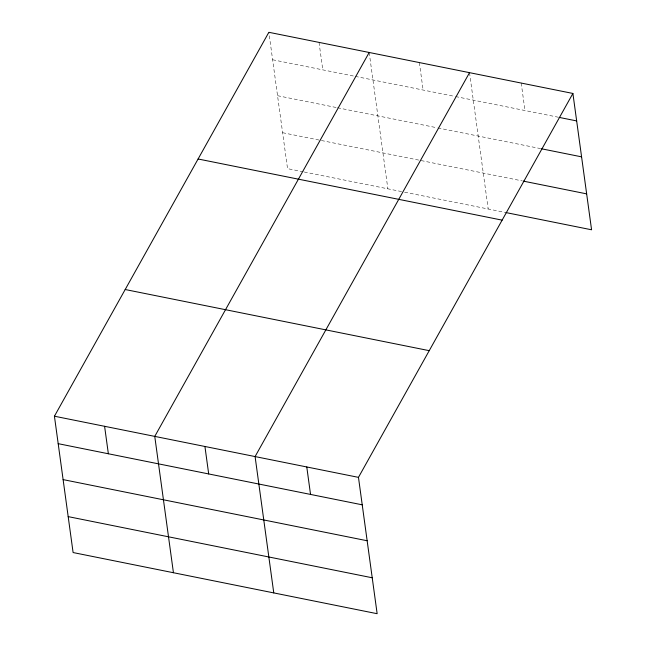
<?xml version="1.0" encoding="UTF-8"?>
<svg xmlns="http://www.w3.org/2000/svg" width="646" height="646" viewBox="0 0 646 646"><rect width="100%" height="100%" fill="white"/><g stroke="black" fill="none" stroke-linecap="round" stroke-linejoin="round"><path stroke-width="0.48" stroke-dasharray="3.23 2.42" d="M272.62 59.763L354.266 76.188M355.252 76.381L454.598 96.367M455.583 96.561L558.128 117.192M277.546 95.697L336.566 107.567M337.543 107.761L436.898 127.746M437.875 127.94L540.621 148.604M282.617 132.713L522.283 180.92M303.273 171.804L287.535 168.638L268.857 32.3M304.258 172.006L403.605 191.983M404.59 192.185L504.776 212.332M521.209 83.051L524.972 110.523M469.521 72.659L488.198 208.997M419.359 62.565L423.122 90.036M369.189 52.479L387.866 188.818M319.027 42.386L322.79 69.857"/><path stroke-width="0.97" d="M572.897 93.452L358.465 477.362L377.143 613.7L73.103 552.548L54.426 416.21L268.857 32.3L572.897 93.452L591.575 229.79L505.753 212.534M369.189 52.479L154.757 436.389L173.435 572.727M469.521 72.659L255.089 456.569L273.767 592.907M559.105 117.386L576.66 120.915M541.598 148.806L581.578 156.841M523.26 181.114L586.649 193.865M198.096 158.989L502.136 220.141M125.195 289.521L429.227 350.665M54.426 416.21L358.465 477.362M58.188 443.673L362.228 504.825M63.114 479.607L367.146 540.75M68.185 516.622L372.217 577.774M306.777 466.961L310.54 494.432M204.927 446.475L208.69 473.946M104.595 426.295L108.358 453.767"/></g></svg>
